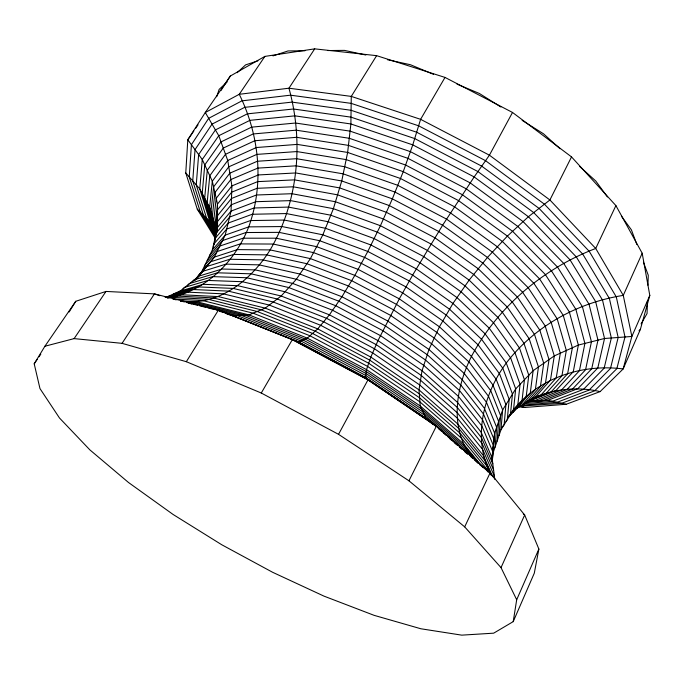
<?xml version="1.0" encoding="UTF-8"?>
<svg xmlns="http://www.w3.org/2000/svg" width="684" height="684" viewBox="0 0 684 684"><rect width="100%" height="100%" fill="white"/><g stroke="black" fill="none" stroke-linecap="round" stroke-linejoin="round"><path stroke-width="1.03" d="M647.449 301.097L647.055 313.563L641.088 323.865M647.953 285.202L648.27 275.242L643.439 262.237M215.05 237.964L197.274 209.15L185.766 172.941L187.801 139.775L205.294 112.509L230.337 76.018L264.87 56.404L314.691 48.855L376.61 55.66L445.01 77.42L512.513 112.45L571.525 156.901L615.899 205.602L642.191 253.234L649.8 295.445L640.386 329.346L623.15 368.958L600.116 391.607L566.19 404.27L524.679 407.484L518.378 406.758M492.138 458.742L492.677 451.466L481.869 425.995L458.519 396.481L423.781 365.359L380.432 335.613L332.578 310.254L285.006 291.769L242.29 281.705L208.013 280.457L184.398 287.408L182.371 289.708M492.172 460.879L493.326 445.327L482.699 420.019L459.708 390.778L425.525 360.023L382.852 330.68L335.724 305.714L288.828 287.562L246.659 277.738L212.741 276.627L189.297 283.603L187.271 285.895M492.506 458.861L493.968 439.222L483.511 414.085L460.896 385.118L427.252 354.722L385.246 325.789L338.837 301.208L292.615 283.398L250.994 273.805L217.444 272.813L194.171 279.816L192.144 282.107M492.181 461.939L494.609 433.152L502.654 409.955L515.693 388.897L533.135 370.685L554.288 355.911L578.373 345.052L604.528 338.494L631.862 336.46L649.8 295.445M497.071 441.223L498.653 421.489L488.632 396.489L466.796 367.889L434.229 338.067L393.505 309.826L348.438 285.998L303.431 268.872L262.759 259.852L229.807 259.27L206.756 266.521L194.487 280.329L214.417 257.073L225.198 235.125L231.064 211.1L231.902 185.911L227.746 160.483L218.769 135.714L205.294 112.509L239.255 94.298L288.947 88.21L351.277 96.401L420.609 119.332L489.419 155.183L549.902 199.976L595.721 248.472L623.269 295.385L631.862 336.46L623.15 368.958C582.785 363.64 539.599 377.474 513.547 409.613L512.171 411.221M494.224 478.27L494.395 476.244L482.767 449.602L457.493 418.326L419.771 385.007L372.643 352.884L320.693 325.31L269.239 305.055L223.352 293.846L186.92 292.119L167.178 297.762M499.021 435.511L500.654 415.71L490.77 390.692L469.13 362.135L436.828 332.415L396.421 304.329L351.661 280.671L306.928 263.725L266.452 254.867L233.62 254.431L210.595 261.784L198.274 275.678M493.147 452.722L500.953 429.826L502.654 409.955L492.89 384.93L471.456 356.415L439.427 326.798L399.319 298.857L354.859 275.378L310.399 258.612L270.129 249.917L237.416 249.609L214.417 257.073L196.992 278.328M510.418 414.632L512.453 394.129L502.945 368.462L481.639 339.358L449.602 309.253L409.34 280.996L364.598 257.398L319.753 240.742L279.055 232.363L245.915 232.534L222.514 240.58L209.8 255.175L209.578 257.227M494.789 479.381L492.027 457.647L494.609 433.152L484.332 408.186L462.076 379.5L428.962 349.473L387.623 320.933L341.932 296.745L296.377 279.252L255.294 269.898L222.12 269.026L199.018 276.054L178.122 292.769M204.644 267.299L204.875 265.238L217.127 251.558L240.264 243.897L273.121 244.043L313.537 252.627L358.117 269.359L402.671 292.88L442.83 320.924L474.867 350.704L496.259 379.415L505.929 404.663L504.125 424.738L501.44 427.833M214.956 241.093L214.819 227.447L217.486 204.088L212.305 181.2L202.259 159.492L187.801 139.775L193.828 130.977M214.87 232.671L217.503 209.868L231.696 192.187L257.671 181.628L294.471 179.875L339.649 187.895L389.358 205.585L438.76 231.508L482.861 263.109L517.463 297.13L539.847 330.227L549.021 359.596L545.473 383.202L530.784 399.935L526.834 401.508M213.305 247.411L213.665 244.239L226.669 229.089L250.489 220.564L284.168 220.051L325.49 228.276L370.976 245L416.299 268.88L457.015 297.6L489.325 328.286L510.691 358.031L520.071 384.322L517.762 405.39L509.067 415.513M214.93 237.929L217.521 215.657L231.483 198.48L257.03 188.314L293.188 186.792L337.563 194.837L386.383 212.297L434.904 237.784L478.278 268.778L512.384 302.114L534.537 334.536L543.737 363.281L540.437 386.4L526.141 402.765L523.243 403.919M214.254 244.701L214.485 242.658M214.725 240.614L214.964 238.571L228.14 223.078L252.242 214.263L286.322 213.562L328.132 221.736L374.131 238.562L419.942 262.682L461.059 291.76L493.634 322.874L515.112 353.055L524.44 379.765L521.96 401.183L508.366 417.018M215.588 238.023L217.529 221.471L231.278 204.781L256.389 195.008L291.906 193.709L335.476 201.763L383.399 219L431.065 244.051L473.704 274.446L507.306 307.09L529.219 338.837L538.445 366.983L535.375 389.606L521.482 405.603L519.507 406.39M216.913 232.603L217.546 227.302L217.486 204.088L231.902 185.911L258.313 174.95L295.753 172.958L341.743 180.961L392.351 198.856L442.616 225.224L487.444 257.44L522.542 292.145L545.157 325.935L554.288 355.911L550.5 380.022L535.401 397.113L516.805 408.459L508.981 416.257M376.61 55.66L351.277 96.401L350.883 123.966L347.643 152.438L341.743 180.961L333.39 208.688L322.848 234.826L310.399 258.612L296.377 279.252L281.158 296.01L265.195 308.133L249.002 314.905L233.184 315.726L218.418 310.1L154.422 293.881L106.003 291.435L75.753 301.293L44.913 346.232L34.2 363.803L39.971 388.58L59.482 417.992L89.869 449.875L128.498 482.494L173.112 514.479L221.727 544.738L272.591 572.269L324.002 596.14L374.122 615.344L420.874 628.767L461.743 635.145L493.677 633.17L513.214 621.628L516.694 599.74L538.872 549.047L524.671 514.984L490.129 472.824L436.383 426.141L426.004 418.36L365.461 377.465L298.686 341.949L229.559 314.341L225.421 313.289M538.872 549.047L534.289 573.192L513.214 621.628M202.037 271.035L212.365 249.925L217.546 227.302L231.064 211.1L255.748 201.703L290.623 200.626L333.39 208.688L380.424 225.703L427.218 250.31L469.13 280.107L502.227 312.075L523.901 343.146L533.135 370.685L530.305 392.821L516.805 408.459M216.691 96.752L219.137 89.39L227.088 82.029M516.694 599.74L501.03 567.626L524.671 514.984L523.269 513.752M642.191 253.234L623.269 295.385C577.689 302.61 534.546 326.183 506.271 363.016C483.665 393.787 472.781 436.324 489.411 472.234L461.657 438.376L419.925 401.893L367.616 366.427L309.963 335.784L253.114 313.187L202.806 300.584L172.966 298.968M501.03 567.626L464.692 526.868L490.129 472.824L479.535 464.419M615.899 205.602L595.721 248.472C543.421 268.47 497.713 306.68 471.456 356.415C455.895 387.657 448.695 429.355 472.841 458.289M464.692 526.868L408.947 480.801L436.383 426.141L367.949 379.919L292.316 339.683L218.418 310.1L186.339 361.699L122.068 343.342L74.111 338.614L44.913 346.232M571.525 156.901L549.902 199.976L528.399 216.725L507.383 236.091L487.444 257.44L469.13 280.107L452.962 303.448L439.427 326.798L428.962 349.473L422.019 370.745L419.001 389.854L420.241 405.997L426.004 418.36L433.194 424.602M408.947 480.801L338.537 434.331L367.949 379.919L365.461 377.465L366.521 369.616L370.822 357.074L377.987 340.589L399.319 298.857L412.649 275.079L442.616 225.224L474.166 176.934L489.419 155.183L512.513 112.45M186.339 361.699L261.271 393.018L292.316 339.683L298.686 341.949L307.321 338.144L317.718 328.876L329.414 314.828L341.932 296.745L354.859 275.378L367.812 251.447L380.424 225.703L392.351 198.856L403.244 171.658L412.768 144.88L420.609 119.332L445.01 77.42M69.127 311.998L75.753 301.293M500.953 429.826L513.547 409.613L515.693 388.897L506.271 363.016L485.007 333.715L452.962 303.448L412.649 275.079L367.812 251.447L322.848 234.826L282.013 226.558L248.719 226.883L225.198 235.125L212.365 249.925M220.958 90.57L230.337 76.018M122.068 343.342L154.422 293.881L159.876 295.727M314.691 48.855L288.947 88.21C303.739 141.819 298.515 201.592 270.129 249.917C251.926 279.029 220.333 305.226 184.09 301.447M74.111 338.614L106.003 291.435M264.87 56.404L239.255 94.298C259.407 135.107 264.434 183.748 248.719 226.883C236.023 259.398 209.595 287.118 175.403 296.454M34.2 363.803L37.201 359.425M38.997 356.8L40.801 354.175M195.641 128.344L198.052 124.821M216.255 232.928L229.602 217.076L253.995 207.979L288.477 207.09L330.765 215.203L377.277 232.124L423.584 256.491L465.103 285.929L497.935 317.47L519.515 348.096L528.8 375.217L526.141 396.994L512.906 412.349L510.999 413.093M505.921 421.241L507.28 419.677L509.195 399.388L499.611 373.926L478.261 345.018L446.224 315.076L406.005 286.921L361.366 263.366L316.649 246.676L276.097 238.194L243.094 238.203L219.829 246.052L207.226 260.442M194.752 280.431L202.9 271.274L225.977 264.135L259.031 264.853L299.917 274.045L345.198 291.35L390.573 315.367L431.604 343.753L464.436 373.678L486.486 402.32L496.635 427.303L495.113 446.96L493.703 448.533M639.027 330.748L640.386 329.346M237.16 72.701L245.59 64.886L257.902 60.842M166.092 297.395L179.473 291.23L203.251 284.322L237.887 285.707L281.158 296.01L329.414 314.828L377.987 340.589L422.019 370.745L457.314 402.226L481.04 432.014L492.027 457.647M531.528 398.669C553.04 388.982 577.082 386.323 600.116 391.607M530.074 399.644L540.599 395.438L556.22 377.919L560.316 353.192L551.193 322.438L528.228 287.75L492.403 252.131L446.541 219.085L395.053 192.101L343.214 173.864L296.112 165.836L257.825 168.102L230.859 179.541L216.187 198.343L213.519 222.386L215.041 227.421M528.091 400.824L545.772 393.77L561.923 375.815L566.335 350.482L557.229 318.941L533.922 283.356L497.379 246.804L450.482 212.929L397.772 185.313L344.685 166.742L296.488 158.705L257.338 161.244L229.824 173.18L214.887 192.614L212.211 217.341L215.229 227.302M526.654 401.773L550.928 392.103L567.617 373.721L572.354 347.771L563.274 315.435L539.625 278.944L502.372 241.452L454.441 206.739L400.499 178.498L346.164 159.603L296.856 151.566L256.851 154.387L228.781 166.828L213.596 186.894L210.92 212.322L214.306 223.557M272.984 55.883L288.007 50.949L304.919 50.778M527.398 401.705L556.066 390.444L573.295 371.634L578.373 345.052L569.327 311.93L545.353 274.523L507.383 236.091L458.408 200.532L403.244 171.658L347.643 152.438L297.224 144.401L256.372 147.522L227.746 160.483L212.305 181.2L209.629 207.329L214.819 227.447M173.762 293.863L197.847 286.904L233.082 288.4L277.225 298.993L326.533 318.282L376.226 344.642L421.276 375.448L457.374 407.544L481.613 437.837L492.805 463.803M168.016 296.514L192.401 289.494L228.242 291.11L273.249 302.012L323.626 321.779L374.439 348.746L420.523 380.201L457.434 412.914L482.186 443.694L493.6 470.002M167.452 297.771L169.435 297.207L208.064 299.241L257.184 311.485L312.579 333.45L368.693 363.272L419.617 397.832L460.281 433.468L487.376 466.633L491.189 475.294M168.332 298.002L175.437 295.975L213.271 297.916L261.211 309.801L315.17 331.15L369.762 360.152L419.309 393.822L458.904 428.603L485.358 461.067L491.599 475.269M167.418 297.617L181.397 294.753L218.418 296.608L265.195 308.133L317.718 328.876L370.822 357.074L419.001 389.854L457.553 423.789L483.357 455.561L492.66 476.748M527.056 401.32L547.773 400.337L566.19 404.27M527.535 401.465L533.862 400.944L561.555 389.991L579.442 370.702L584.905 343.419L575.877 309.365L551.466 270.864L512.59 231.295L462.316 194.692L405.603 165.024L348.447 145.376L296.659 137.304L254.773 140.742L225.506 154.293L209.783 175.754L207.149 202.703L215.058 228.781M526.971 401.696L538.522 400.738L567.027 389.529L585.572 369.77L591.438 341.778L582.452 306.791L557.614 267.188L517.831 226.464L466.24 188.81L407.98 158.355L349.259 138.279L296.095 130.182L253.174 133.953L223.258 148.103L207.269 170.325L204.687 198.095L214.092 229.012L215.186 230.782M526.432 401.918L543.156 400.533L572.482 389.076L591.703 368.838L597.987 340.136L589.035 304.209L563.787 263.494L523.106 221.607L470.19 182.893L410.366 151.634L350.071 131.14L295.531 123.026L251.567 127.147L221.017 141.913L204.764 164.904L202.225 193.504L211.929 225.241L215.272 230.696M525.91 402.141L547.773 400.337L577.92 388.615L597.816 367.915L604.528 338.494L595.644 301.618L569.986 259.783L528.399 216.725L474.166 176.934L412.768 144.88L350.883 123.966L294.958 115.852L249.959 120.333L218.769 135.714L202.259 159.492L199.779 188.929L209.774 221.488L214.964 230.525M523.286 403.697L552.407 401.328L583.495 389.367L604.152 368.172L611.342 337.981L602.501 300.071L576.364 256.987L533.717 212.587L477.936 171.564L414.709 138.57L350.986 117.152L293.47 108.995L247.3 113.86L215.409 129.926L198.642 154.558L196.257 184.911L206.628 218.384L214.947 231.953M521.687 405.142L557.024 402.312L589.044 390.119L610.487 368.437L618.165 337.477L609.393 298.515L582.777 254.166L539.069 208.415L481.733 166.152L416.659 132.217L351.08 110.286L291.974 102.113L244.624 107.362L212.04 124.129L195.025 149.625L192.751 180.909L203.49 215.289L215.144 234.261M327.798 50.548L344.437 50.377L365.837 55.028M180.567 300.994L197.505 301.935L249.002 314.905L307.321 338.144L366.521 369.616L420.241 405.997L463.059 443.335L482.673 467.198M180.482 301.191L192.178 301.738L245.111 315.11L305.201 339.076L366.256 371.54L421.652 409.032L465.736 447.43L478.612 463.085M519.011 406.245L561.615 403.295L594.593 390.863L616.823 368.702L625.005 336.973L616.318 296.959L589.232 251.327L544.464 204.217L485.554 160.689L418.625 125.805L351.183 103.37L290.461 95.179L241.948 100.847L208.671 118.323L191.409 144.7L189.254 176.917L200.378 212.211L215.366 236.561M387.401 59.713L410.434 64.724L433.494 74.342M186.8 301.541L241.187 315.315L303.063 340.025L366 373.49L423.088 412.101L468.446 451.568L477.954 463.119M164.981 297.018L168.05 297.796M173.155 299.096L176.215 299.874M181.328 301.165L184.389 301.943M186.433 302.465L189.494 303.243M191.537 303.756L197.667 305.312M199.711 305.833L205.841 307.39M207.885 307.903L214.015 309.459M216.05 309.98L222.18 311.536L295.548 340.829L366.684 378.679L431.125 422.199L435.964 426.397M188.604 303.183L191.708 303.97M219.632 311.058L237.211 315.521L300.892 340.974L365.726 375.465L424.533 415.214L471.182 455.749L473.85 458.981M219.726 311.382L225.891 312.947M227.045 314.161L233.184 315.726M519.318 405.98L524.679 407.484M457.023 84.158L479.364 93.469L500.859 106.986M297.13 341.393L366.068 378.064L428.543 420.267L433.323 424.413M293.94 340.264L367.308 379.295L436.153 426.252M261.271 393.018L338.537 434.331M522.149 120.367L543.515 133.808L560.008 148.702M437.76 427.645L467.514 453.492M469.925 455.587L472.345 457.681M474.756 459.776L486.016 469.557L488.043 472.028M438.384 428.5L441.616 431.305M443.223 432.707L446.455 435.503M448.063 436.905L456.134 443.916M465.813 452.321L467.429 453.723M470.652 456.527L472.268 457.921M474.687 460.024L477.911 462.829M479.527 464.231L481.946 466.334M450.046 438.94L451.645 440.316M454.826 443.087L457.22 445.156M459.605 447.233L461.999 449.311M464.385 451.38L467.574 454.15M579.733 166.52L595.824 181.063L607.426 196.966M197.274 209.15L209.774 221.488L215.323 230.551M185.766 172.941L199.779 188.929L209.629 207.329L212.98 218.435M621.474 216.23L631.409 229.858L636.872 244.556M213.588 220.453L214.502 223.48"/></g></svg>
